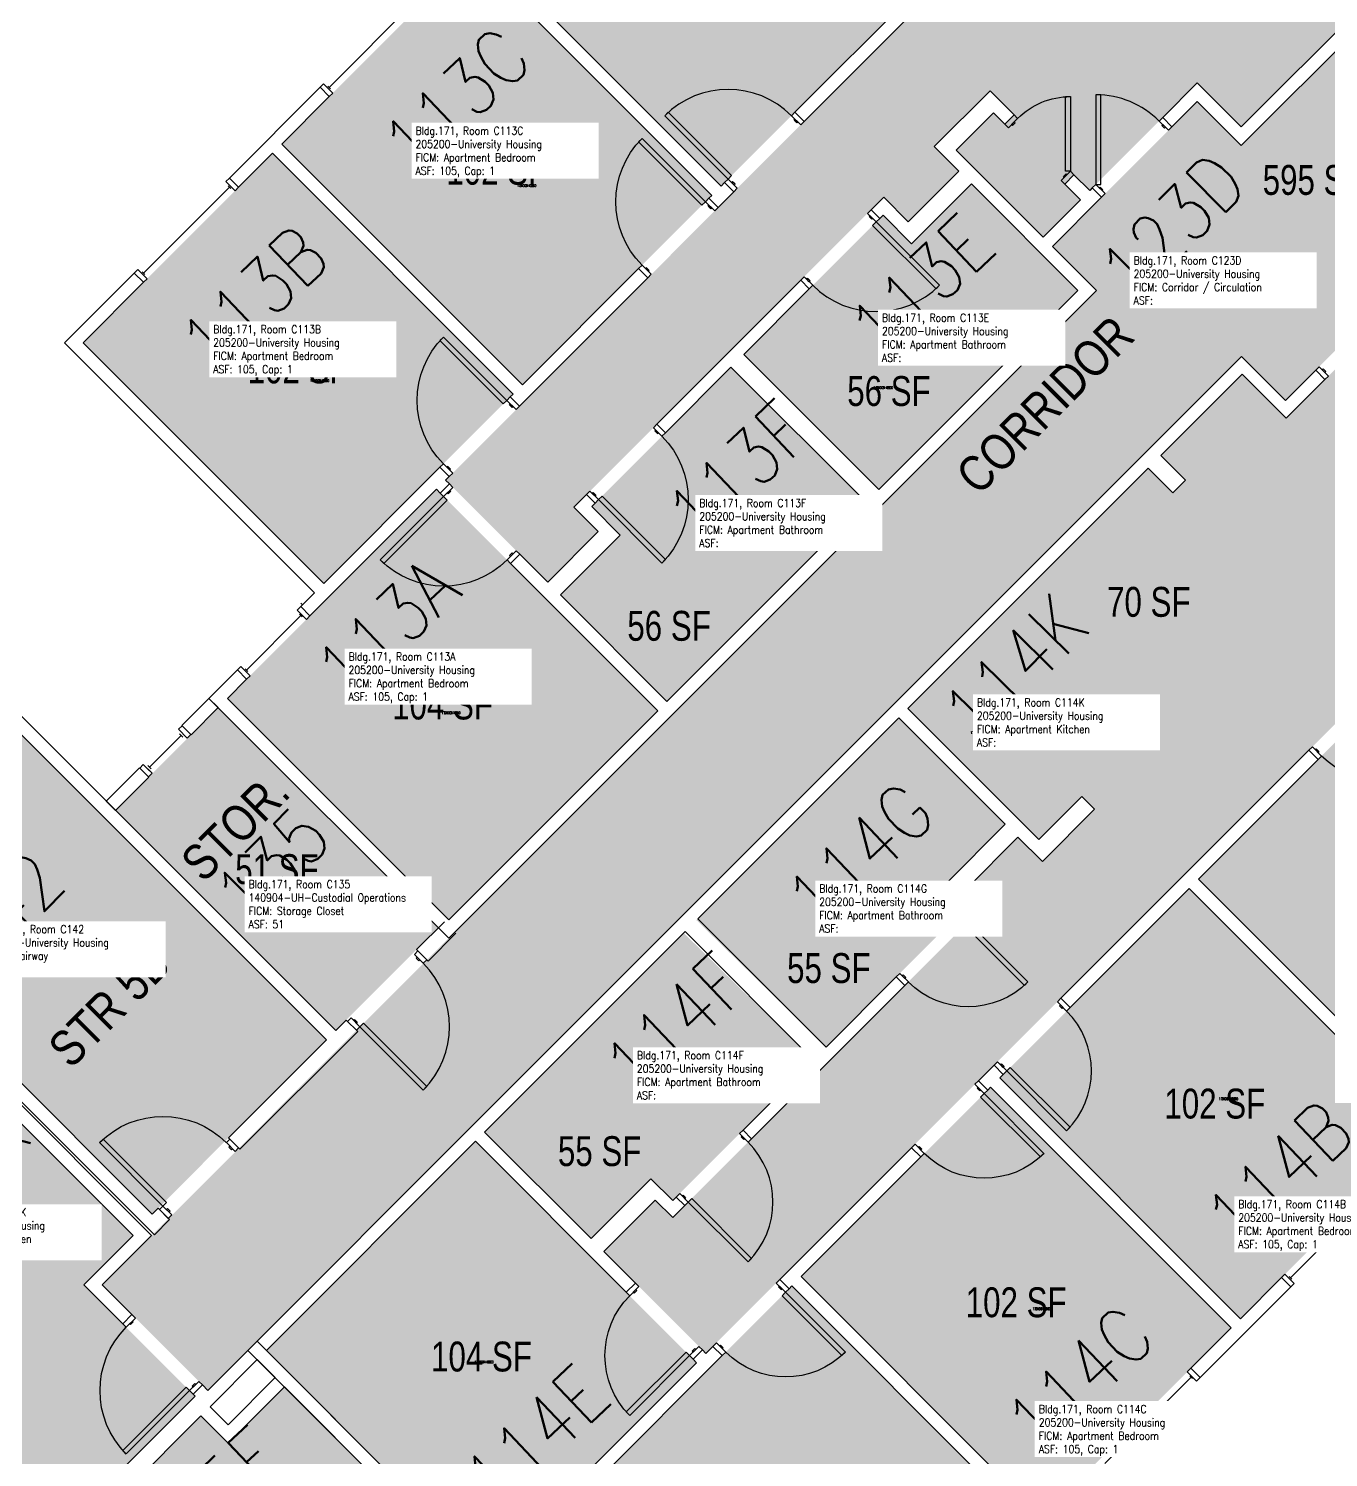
# Model space of a CAD drawing. Header units: inches. Extents: x 56 to 3925, y -1092 to 1472.
# Drawn here: x 1338 to 1860, y -790 to -216 of the extents above; entities that cross this region are included whole.
import ezdxf
from ezdxf.enums import TextEntityAlignment as Align

# ---------------------------------------------------------------- set-up
doc = ezdxf.new("R2010")
doc.units = ezdxf.units.IN
doc.header["$LTSCALE"] = 192
doc.header["$MEASUREMENT"] = 0
doc.layers.get('0').update_dxf_attribs({"plot": 0})
for name, color, linetype in [('A-AREA-IDEN', 1, 'Continuous'), ('A-DOOR', 2, 'Continuous'), ('A-GLAZ', 1, 'Continuous'), ('A-IDEN-RNUM', 7, 'Continuous'), ('A-IDEN-SNUM', 4, 'Continuous'), ('A-IDEN-VNUM', 4, 'Continuous'), ('A-WALL', 5, 'Continuous'), ('AREA-TEXT', 3, 'Continuous'), ('Rooms-Category-Color', 7, 'Continuous'), ('Rooms-College-Color', 7, 'Continuous'), ('Rooms-Department-Color', 7, 'Continuous'), ('Rooms-Division-Color', 7, 'Continuous'), ('Rooms-Information', 7, 'Continuous')]:
    doc.layers.add(name, color=color, linetype=linetype)
doc.styles.add('AREA', font='arial.ttf', dxfattribs={"width": 0.75, "height": 12})
doc.styles.add('ROOMSNUMBER', font='txt.shx', dxfattribs={"height": 0.03})
doc.styles.add('ROOMVNUMBER', font='simplex.shx', dxfattribs={"width": 0.85})
doc.styles.get("Standard").update_dxf_attribs({"font": 'ARIALN.TTF'})

msp = doc.modelspace()

# ---------------------------------------------------------------- hatches: boundary and pattern name
h = msp.add_hatch()
h.set_pattern_fill('ANSI31', color=256, angle=45, style=0)
h.set_pattern_definition([(90, (1004.20323, -162.51241), (-0.125, -3e-14), [])])
h.paths.add_polyline_path([(1651.5, -341.04), (1693.04, -299.51), (1699.55, -306.02), (1658.01, -347.55)], flags=9)
at = {"layer": 'Rooms-Category-Color', "true_color": 0xadadad}
for points in [[(1409.69, -762.66), (1367.27, -720.23), (1766.72, -320.78), (1749.04, -303.11), (1807.25, -244.89), (1824.93, -262.57), (1955.06, -132.44), (1937.39, -114.76), (1995.6, -56.55), (2013.27, -74.23), (2229.76, 142.26), (2233.73, 138.29), (2257.61, 162.16), (2253.63, 166.13), (2269.81, 182.31), (2271.13, 180.99), (2279.44, 189.3), (2331.77, 136.97), (2333.18, 135.56), (2324.87, 127.25), (2322.22, 129.9), (2282.61, 90.29), (2272.63, 100.28), (2012.39, -159.96), (2030.07, -177.64), (1971.86, -235.85), (1954.18, -218.17), (1866.86, -305.49), (1884.54, -323.17), (1842.73, -364.98), (1825.05, -347.3)], [(1387.33, -691.86), (1457.33, -621.86), (1238.84, -403.36), (1168.84, -473.36)]]:
    msp.add_hatch(color=253, dxfattribs=at).paths.add_polyline_path(points)
at = {"layer": 'Rooms-Category-Color', "true_color": 0x728ef3}
for points in [[(1792.42, -103.64), (1732.92, -163.13), (1807.25, -237.47), (1764.03, -280.69), (1757.7, -274.36), (1753.99, -278.07), (1760.32, -284.4), (1745.33, -299.39), (1710.41, -264.48), (1725.4, -249.49), (1729.95, -254.03), (1733.66, -250.32), (1723.99, -240.65), (1701.58, -263.07), (1711.39, -272.88), (1691.06, -293.21), (1681.25, -283.4), (1556.77, -407.87), (1566.58, -417.68), (1546.25, -438.01), (1505.24, -397), (1699.7, -202.54), (1614.14, -116.98), (1709.95, -21.17)], [(1519.21, -182.21), (1595.57, -105.85), (1692.27, -202.54), (1615.9, -278.91)], [(1824.93, -255.15), (1732.92, -163.13), (1782.52, -113.54), (1792.86, -123.88), (1802.76, -113.98), (1884.43, -195.65)], [(1439.39, -262.03), (1515.49, -185.93), (1612.19, -282.62), (1536.09, -358.73)], [(1435.68, -265.74), (1359.58, -341.84), (1456.27, -438.54), (1532.38, -362.44)], [(1679.29, -400.79), (1759.29, -320.78), (1716.51, -278), (1692.47, -302.05), (1680.98, -290.55), (1625.02, -346.52)], [(1609.8, -747.81), (1884.07, -473.54), (1969.63, -559.1), (2065.45, -463.29), (1948.69, -346.53), (1928.29, -366.92), (1916.53, -355.17), (1919.98, -351.72), (1928.29, -360.03), (1945.24, -343.08), (1890.97, -288.81), (1874.02, -305.76), (1893.11, -324.85), (1889.66, -328.3), (1888.25, -326.88), (1843, -372.14), (1825.32, -354.46), (1792.65, -387.13), (1802.55, -397.03), (1797.42, -402.15), (1840.11, -444.84), (1760.82, -524.12), (1765.95, -529.25), (1745, -550.2), (1735.2, -540.39), (1714.6, -560.99), (1721.67, -568.06), (1596.46, -693.27), (1589.39, -686.2), (1568.79, -706.8)], [(1563.93, -407.6), (1619.89, -351.64), (1674.16, -405.91), (1594.16, -485.92), (1551.38, -443.14), (1575.42, -419.09)], [(1787.52, -392.25), (1691, -488.77), (1743.59, -541.36), (1840.11, -444.84)], [(1506.48, -573.6), (1417.56, -484.68), (1501.53, -400.71), (1590.45, -489.63)], [(1904.4, -654.03), (1980.77, -577.66), (1884.07, -480.97), (1807.71, -557.33)], [(1461.05, -618.15), (1502.33, -576.87), (1413.85, -488.39), (1372.57, -529.67)], [(1606.02, -573.76), (1687.29, -492.49), (1730.07, -535.27), (1706.03, -559.31), (1714.78, -568.06), (1658.08, -624.76)], [(1824.59, -733.85), (1900.69, -657.74), (1803.99, -561.05), (1727.89, -637.15)], [(1596.46, -686.38), (1652.95, -629.89), (1600.89, -578.89), (1520.89, -658.89), (1563.67, -701.67), (1587.71, -677.63)], [(1820.88, -737.56), (1744.77, -813.66), (1648.08, -716.96), (1724.18, -640.86)], [(1379.64, -700.43), (1322.1, -642.89), (1240.7, -724.3), (1298.24, -781.84)], [(1433.2, -746.57), (1522.12, -835.49), (1606.09, -751.52), (1517.17, -662.6)], [(1096.53, -885.08), (1182.26, -970.8), (1298.84, -854.22), (1370.69, -923.99), (1400.41, -894.27), (1337.84, -831.7), (1404.57, -764.96), (1359.84, -720.23), (1298.24, -781.84), (1257.14, -740.74), (1252.01, -745.87), (1176.79, -670.65), (1146.03, -701.41), (1213.12, -768.49)], [(1741.06, -817.37), (1664.96, -893.47), (1568.26, -796.78), (1644.36, -720.68)], [(1440.43, -761.23), (1483.23, -804.03), (1400.41, -886.85), (1367.62, -854.05), (1369.04, -852.64), (1348.09, -831.7), (1406.87, -772.92), (1417.81, -783.85)]]:
    msp.add_hatch(color=171, dxfattribs=at).paths.add_polyline_path(points)
at = {"layer": 'Rooms-College-Color', "true_color": 0xadadad}
for points in [[(1409.69, -762.66), (1367.27, -720.23), (1766.72, -320.78), (1749.04, -303.11), (1807.25, -244.89), (1824.93, -262.57), (1955.06, -132.44), (1937.39, -114.76), (1995.6, -56.55), (2013.27, -74.23), (2229.76, 142.26), (2233.73, 138.29), (2257.61, 162.16), (2253.63, 166.13), (2269.81, 182.31), (2271.13, 180.99), (2279.44, 189.3), (2331.77, 136.97), (2333.18, 135.56), (2324.87, 127.25), (2322.22, 129.9), (2282.61, 90.29), (2272.63, 100.28), (2012.39, -159.96), (2030.07, -177.64), (1971.86, -235.85), (1954.18, -218.17), (1866.86, -305.49), (1884.54, -323.17), (1842.73, -364.98), (1825.05, -347.3)], [(1792.42, -103.64), (1732.92, -163.13), (1807.25, -237.47), (1764.03, -280.69), (1757.7, -274.36), (1753.99, -278.07), (1760.32, -284.4), (1745.33, -299.39), (1710.41, -264.48), (1725.4, -249.49), (1729.95, -254.03), (1733.66, -250.32), (1723.99, -240.65), (1701.58, -263.07), (1711.39, -272.88), (1691.06, -293.21), (1681.25, -283.4), (1556.77, -407.87), (1566.58, -417.68), (1546.25, -438.01), (1505.24, -397), (1699.7, -202.54), (1614.14, -116.98), (1709.95, -21.17)], [(1519.21, -182.21), (1595.57, -105.85), (1692.27, -202.54), (1615.9, -278.91)], [(1824.93, -255.15), (1732.92, -163.13), (1782.52, -113.54), (1792.86, -123.88), (1802.76, -113.98), (1884.43, -195.65)], [(1439.39, -262.03), (1515.49, -185.93), (1612.19, -282.62), (1536.09, -358.73)], [(1435.68, -265.74), (1359.58, -341.84), (1456.27, -438.54), (1532.38, -362.44)], [(1679.29, -400.79), (1759.29, -320.78), (1716.51, -278), (1692.47, -302.05), (1680.98, -290.55), (1625.02, -346.52)], [(1609.8, -747.81), (1884.07, -473.54), (1969.63, -559.1), (2065.45, -463.29), (1948.69, -346.53), (1928.29, -366.92), (1916.53, -355.17), (1919.98, -351.72), (1928.29, -360.03), (1945.24, -343.08), (1890.97, -288.81), (1874.02, -305.76), (1893.11, -324.85), (1889.66, -328.3), (1888.25, -326.88), (1843, -372.14), (1825.32, -354.46), (1792.65, -387.13), (1802.55, -397.03), (1797.42, -402.15), (1840.11, -444.84), (1760.82, -524.12), (1765.95, -529.25), (1745, -550.2), (1735.2, -540.39), (1714.6, -560.99), (1721.67, -568.06), (1596.46, -693.27), (1589.39, -686.2), (1568.79, -706.8)], [(1563.93, -407.6), (1619.89, -351.64), (1674.16, -405.91), (1594.16, -485.92), (1551.38, -443.14), (1575.42, -419.09)], [(1787.52, -392.25), (1691, -488.77), (1743.59, -541.36), (1840.11, -444.84)], [(1506.48, -573.6), (1417.56, -484.68), (1501.53, -400.71), (1590.45, -489.63)], [(1387.33, -691.86), (1457.33, -621.86), (1238.84, -403.36), (1168.84, -473.36)], [(1904.4, -654.03), (1980.77, -577.66), (1884.07, -480.97), (1807.71, -557.33)], [(1461.05, -618.15), (1502.33, -576.87), (1413.85, -488.39), (1372.57, -529.67)], [(1606.02, -573.76), (1687.29, -492.49), (1730.07, -535.27), (1706.03, -559.31), (1714.78, -568.06), (1658.08, -624.76)], [(1824.59, -733.85), (1900.69, -657.74), (1803.99, -561.05), (1727.89, -637.15)], [(1596.46, -686.38), (1652.95, -629.89), (1600.89, -578.89), (1520.89, -658.89), (1563.67, -701.67), (1587.71, -677.63)], [(1820.88, -737.56), (1744.77, -813.66), (1648.08, -716.96), (1724.18, -640.86)], [(1379.64, -700.43), (1322.1, -642.89), (1240.7, -724.3), (1298.24, -781.84)], [(1433.2, -746.57), (1522.12, -835.49), (1606.09, -751.52), (1517.17, -662.6)], [(1096.53, -885.08), (1182.26, -970.8), (1298.84, -854.22), (1370.69, -923.99), (1400.41, -894.27), (1337.84, -831.7), (1404.57, -764.96), (1359.84, -720.23), (1298.24, -781.84), (1257.14, -740.74), (1252.01, -745.87), (1176.79, -670.65), (1146.03, -701.41), (1213.12, -768.49)], [(1741.06, -817.37), (1664.96, -893.47), (1568.26, -796.78), (1644.36, -720.68)], [(1440.43, -761.23), (1483.23, -804.03), (1400.41, -886.85), (1367.62, -854.05), (1369.04, -852.64), (1348.09, -831.7), (1406.87, -772.92), (1417.81, -783.85)]]:
    msp.add_hatch(color=253, dxfattribs=at).paths.add_polyline_path(points)
at = {"layer": 'Rooms-Department-Color', "true_color": 0xacacac}
for points in [[(1409.69, -762.66), (1367.27, -720.23), (1766.72, -320.78), (1749.04, -303.11), (1807.25, -244.89), (1824.93, -262.57), (1955.06, -132.44), (1937.39, -114.76), (1995.6, -56.55), (2013.27, -74.23), (2229.76, 142.26), (2233.73, 138.29), (2257.61, 162.16), (2253.63, 166.13), (2269.81, 182.31), (2271.13, 180.99), (2279.44, 189.3), (2331.77, 136.97), (2333.18, 135.56), (2324.87, 127.25), (2322.22, 129.9), (2282.61, 90.29), (2272.63, 100.28), (2012.39, -159.96), (2030.07, -177.64), (1971.86, -235.85), (1954.18, -218.17), (1866.86, -305.49), (1884.54, -323.17), (1842.73, -364.98), (1825.05, -347.3)], [(1387.33, -691.86), (1457.33, -621.86), (1238.84, -403.36), (1168.84, -473.36)]]:
    msp.add_hatch(color=253, dxfattribs=at).paths.add_polyline_path(points)
at = {"layer": 'Rooms-Department-Color', "true_color": 0x604aed}
for points in [[(1792.42, -103.64), (1732.92, -163.13), (1807.25, -237.47), (1764.03, -280.69), (1757.7, -274.36), (1753.99, -278.07), (1760.32, -284.4), (1745.33, -299.39), (1710.41, -264.48), (1725.4, -249.49), (1729.95, -254.03), (1733.66, -250.32), (1723.99, -240.65), (1701.58, -263.07), (1711.39, -272.88), (1691.06, -293.21), (1681.25, -283.4), (1556.77, -407.87), (1566.58, -417.68), (1546.25, -438.01), (1505.24, -397), (1699.7, -202.54), (1614.14, -116.98), (1709.95, -21.17)], [(1519.21, -182.21), (1595.57, -105.85), (1692.27, -202.54), (1615.9, -278.91)], [(1824.93, -255.15), (1732.92, -163.13), (1782.52, -113.54), (1792.86, -123.88), (1802.76, -113.98), (1884.43, -195.65)], [(1439.39, -262.03), (1515.49, -185.93), (1612.19, -282.62), (1536.09, -358.73)], [(1435.68, -265.74), (1359.58, -341.84), (1456.27, -438.54), (1532.38, -362.44)], [(1679.29, -400.79), (1759.29, -320.78), (1716.51, -278), (1692.47, -302.05), (1680.98, -290.55), (1625.02, -346.52)], [(1609.8, -747.81), (1884.07, -473.54), (1969.63, -559.1), (2065.45, -463.29), (1948.69, -346.53), (1928.29, -366.92), (1916.53, -355.17), (1919.98, -351.72), (1928.29, -360.03), (1945.24, -343.08), (1890.97, -288.81), (1874.02, -305.76), (1893.11, -324.85), (1889.66, -328.3), (1888.25, -326.88), (1843, -372.14), (1825.32, -354.46), (1792.65, -387.13), (1802.55, -397.03), (1797.42, -402.15), (1840.11, -444.84), (1760.82, -524.12), (1765.95, -529.25), (1745, -550.2), (1735.2, -540.39), (1714.6, -560.99), (1721.67, -568.06), (1596.46, -693.27), (1589.39, -686.2), (1568.79, -706.8)], [(1563.93, -407.6), (1619.89, -351.64), (1674.16, -405.91), (1594.16, -485.92), (1551.38, -443.14), (1575.42, -419.09)], [(1787.52, -392.25), (1691, -488.77), (1743.59, -541.36), (1840.11, -444.84)], [(1506.48, -573.6), (1417.56, -484.68), (1501.53, -400.71), (1590.45, -489.63)], [(1904.4, -654.03), (1980.77, -577.66), (1884.07, -480.97), (1807.71, -557.33)], [(1461.05, -618.15), (1502.33, -576.87), (1413.85, -488.39), (1372.57, -529.67)], [(1606.02, -573.76), (1687.29, -492.49), (1730.07, -535.27), (1706.03, -559.31), (1714.78, -568.06), (1658.08, -624.76)], [(1824.59, -733.85), (1900.69, -657.74), (1803.99, -561.05), (1727.89, -637.15)], [(1596.46, -686.38), (1652.95, -629.89), (1600.89, -578.89), (1520.89, -658.89), (1563.67, -701.67), (1587.71, -677.63)], [(1820.88, -737.56), (1744.77, -813.66), (1648.08, -716.96), (1724.18, -640.86)], [(1379.64, -700.43), (1322.1, -642.89), (1240.7, -724.3), (1298.24, -781.84)], [(1433.2, -746.57), (1522.12, -835.49), (1606.09, -751.52), (1517.17, -662.6)], [(1096.53, -885.08), (1182.26, -970.8), (1298.84, -854.22), (1370.69, -923.99), (1400.41, -894.27), (1337.84, -831.7), (1404.57, -764.96), (1359.84, -720.23), (1298.24, -781.84), (1257.14, -740.74), (1252.01, -745.87), (1176.79, -670.65), (1146.03, -701.41), (1213.12, -768.49)], [(1741.06, -817.37), (1664.96, -893.47), (1568.26, -796.78), (1644.36, -720.68)], [(1440.43, -761.23), (1483.23, -804.03), (1400.41, -886.85), (1367.62, -854.05), (1369.04, -852.64), (1348.09, -831.7), (1406.87, -772.92), (1417.81, -783.85)]]:
    msp.add_hatch(color=173, dxfattribs=at).paths.add_polyline_path(points)
at = {"layer": 'Rooms-Division-Color', "true_color": 0xadadad}
for points in [[(1409.69, -762.66), (1367.27, -720.23), (1766.72, -320.78), (1749.04, -303.11), (1807.25, -244.89), (1824.93, -262.57), (1955.06, -132.44), (1937.39, -114.76), (1995.6, -56.55), (2013.27, -74.23), (2229.76, 142.26), (2233.73, 138.29), (2257.61, 162.16), (2253.63, 166.13), (2269.81, 182.31), (2271.13, 180.99), (2279.44, 189.3), (2331.77, 136.97), (2333.18, 135.56), (2324.87, 127.25), (2322.22, 129.9), (2282.61, 90.29), (2272.63, 100.28), (2012.39, -159.96), (2030.07, -177.64), (1971.86, -235.85), (1954.18, -218.17), (1866.86, -305.49), (1884.54, -323.17), (1842.73, -364.98), (1825.05, -347.3)], [(1387.33, -691.86), (1457.33, -621.86), (1238.84, -403.36), (1168.84, -473.36)]]:
    msp.add_hatch(color=253, dxfattribs=at).paths.add_polyline_path(points)
at = {"layer": 'Rooms-Division-Color', "true_color": 0x604aed}
for points in [[(1792.42, -103.64), (1732.92, -163.13), (1807.25, -237.47), (1764.03, -280.69), (1757.7, -274.36), (1753.99, -278.07), (1760.32, -284.4), (1745.33, -299.39), (1710.41, -264.48), (1725.4, -249.49), (1729.95, -254.03), (1733.66, -250.32), (1723.99, -240.65), (1701.58, -263.07), (1711.39, -272.88), (1691.06, -293.21), (1681.25, -283.4), (1556.77, -407.87), (1566.58, -417.68), (1546.25, -438.01), (1505.24, -397), (1699.7, -202.54), (1614.14, -116.98), (1709.95, -21.17)], [(1519.21, -182.21), (1595.57, -105.85), (1692.27, -202.54), (1615.9, -278.91)], [(1824.93, -255.15), (1732.92, -163.13), (1782.52, -113.54), (1792.86, -123.88), (1802.76, -113.98), (1884.43, -195.65)], [(1439.39, -262.03), (1515.49, -185.93), (1612.19, -282.62), (1536.09, -358.73)], [(1435.68, -265.74), (1359.58, -341.84), (1456.27, -438.54), (1532.38, -362.44)], [(1679.29, -400.79), (1759.29, -320.78), (1716.51, -278), (1692.47, -302.05), (1680.98, -290.55), (1625.02, -346.52)], [(1609.8, -747.81), (1884.07, -473.54), (1969.63, -559.1), (2065.45, -463.29), (1948.69, -346.53), (1928.29, -366.92), (1916.53, -355.17), (1919.98, -351.72), (1928.29, -360.03), (1945.24, -343.08), (1890.97, -288.81), (1874.02, -305.76), (1893.11, -324.85), (1889.66, -328.3), (1888.25, -326.88), (1843, -372.14), (1825.32, -354.46), (1792.65, -387.13), (1802.55, -397.03), (1797.42, -402.15), (1840.11, -444.84), (1760.82, -524.12), (1765.95, -529.25), (1745, -550.2), (1735.2, -540.39), (1714.6, -560.99), (1721.67, -568.06), (1596.46, -693.27), (1589.39, -686.2), (1568.79, -706.8)], [(1563.93, -407.6), (1619.89, -351.64), (1674.16, -405.91), (1594.16, -485.92), (1551.38, -443.14), (1575.42, -419.09)], [(1787.52, -392.25), (1691, -488.77), (1743.59, -541.36), (1840.11, -444.84)], [(1506.48, -573.6), (1417.56, -484.68), (1501.53, -400.71), (1590.45, -489.63)], [(1904.4, -654.03), (1980.77, -577.66), (1884.07, -480.97), (1807.71, -557.33)], [(1461.05, -618.15), (1502.33, -576.87), (1413.85, -488.39), (1372.57, -529.67)], [(1606.02, -573.76), (1687.29, -492.49), (1730.07, -535.27), (1706.03, -559.31), (1714.78, -568.06), (1658.08, -624.76)], [(1824.59, -733.85), (1900.69, -657.74), (1803.99, -561.05), (1727.89, -637.15)], [(1596.46, -686.38), (1652.95, -629.89), (1600.89, -578.89), (1520.89, -658.89), (1563.67, -701.67), (1587.71, -677.63)], [(1820.88, -737.56), (1744.77, -813.66), (1648.08, -716.96), (1724.18, -640.86)], [(1379.64, -700.43), (1322.1, -642.89), (1240.7, -724.3), (1298.24, -781.84)], [(1433.2, -746.57), (1522.12, -835.49), (1606.09, -751.52), (1517.17, -662.6)], [(1096.53, -885.08), (1182.26, -970.8), (1298.84, -854.22), (1370.69, -923.99), (1400.41, -894.27), (1337.84, -831.7), (1404.57, -764.96), (1359.84, -720.23), (1298.24, -781.84), (1257.14, -740.74), (1252.01, -745.87), (1176.79, -670.65), (1146.03, -701.41), (1213.12, -768.49)], [(1741.06, -817.37), (1664.96, -893.47), (1568.26, -796.78), (1644.36, -720.68)], [(1440.43, -761.23), (1483.23, -804.03), (1400.41, -886.85), (1367.62, -854.05), (1369.04, -852.64), (1348.09, -831.7), (1406.87, -772.92), (1417.81, -783.85)]]:
    msp.add_hatch(color=173, dxfattribs=at).paths.add_polyline_path(points)

# ---------------------------------------------------------------- linework, layer by layer
at = {"layer": 'A-DOOR'}
for points in [[(1756.29, -272.95), (1754.29, -272.95), (1754.29, -242.95), (1756.29, -242.95)], [(1766.5, -278.23), (1768.5, -278.23), (1768.5, -242.23), (1766.5, -242.23)], [(1618.73, -276.08), (1620.15, -274.67), (1594.69, -249.21), (1593.28, -250.63)], [(1647.9, -254.34), (1649.31, -252.92), (1645.6, -249.21), (1644.19, -250.63)], [(1646.66, -253.1), (1646.31, -253.45), (1645.25, -252.39), (1645.6, -252.04)], [(1731.36, -255.45), (1729.95, -254.03), (1733.66, -250.32), (1735.07, -251.73)], [(1795.66, -256.48), (1797.08, -255.07), (1793.37, -251.36), (1791.95, -252.77)], [(1732.6, -254.21), (1732.95, -254.56), (1734.01, -253.5), (1733.66, -253.15)], [(1794.43, -255.24), (1794.07, -255.6), (1793.01, -254.54), (1793.37, -254.18)], [(1609.63, -285.19), (1608.21, -286.6), (1582.76, -261.14), (1584.17, -259.73)], [(1752.57, -276.66), (1753.99, -278.07), (1757.7, -274.36), (1756.29, -272.95)], [(1753.81, -275.42), (1753.46, -275.07), (1754.52, -274.01), (1754.87, -274.36)], [(1622.44, -279.79), (1621.03, -281.21), (1617.32, -277.5), (1618.73, -276.08)], [(1621.21, -278.56), (1621.56, -278.2), (1620.5, -277.14), (1620.15, -277.5)], [(1770.21, -281.94), (1768.79, -283.35), (1765.08, -279.64), (1766.5, -278.23)], [(1768.97, -280.7), (1769.32, -280.35), (1768.26, -279.29), (1767.91, -279.64)], [(1613.34, -288.9), (1614.75, -287.48), (1611.04, -283.77), (1609.63, -285.19)], [(1612.1, -287.66), (1611.75, -288.01), (1610.69, -286.95), (1611.04, -286.6)], [(1674.78, -289.86), (1676.2, -288.44), (1679.64, -291.89), (1678.23, -293.31)], [(1675.75, -290.83), (1675.4, -291.18), (1676.46, -292.25), (1676.81, -291.89)], [(1678.23, -293.31), (1676.81, -294.72), (1702.27, -320.18), (1703.68, -318.76)], [(1587.88, -314.35), (1586.47, -315.77), (1582.76, -312.06), (1584.17, -310.64)], [(1586.65, -313.12), (1587, -312.76), (1585.94, -311.7), (1585.59, -312.06)], [(1649.33, -315.31), (1647.91, -316.73), (1651.36, -320.18), (1652.77, -318.76)], [(1650.3, -316.29), (1650.65, -315.93), (1651.71, -316.99), (1651.36, -317.35)], [(1529.81, -365), (1528.4, -366.41), (1502.94, -340.96), (1504.36, -339.54)], [(1856.23, -351.47), (1854.82, -352.89), (1858.53, -356.6), (1859.95, -355.19)], [(1857.47, -352.71), (1857.83, -352.36), (1858.89, -353.42), (1858.53, -353.77)], [(1533.53, -368.71), (1534.94, -367.3), (1531.23, -363.59), (1529.81, -365)], [(1532.29, -367.48), (1531.93, -367.83), (1530.87, -366.77), (1531.23, -366.41)], [(1588.69, -375.95), (1590.11, -374.54), (1593.55, -377.98), (1592.14, -379.4)], [(1589.66, -376.92), (1589.31, -377.28), (1590.37, -378.34), (1590.72, -377.98)], [(1508.07, -394.17), (1506.66, -395.58), (1502.94, -391.87), (1504.36, -390.46)], [(1506.83, -392.93), (1507.19, -392.58), (1506.13, -391.52), (1505.77, -391.87)], [(1508.16, -399.91), (1506.74, -398.5), (1503.03, -402.21), (1504.44, -403.63)], [(1506.92, -401.15), (1507.27, -401.5), (1506.21, -402.56), (1505.86, -402.21)], [(1563.24, -401.41), (1561.82, -402.82), (1565.27, -406.27), (1566.68, -404.85)], [(1504.44, -403.63), (1505.86, -405.04), (1480.4, -430.5), (1478.99, -429.08)], [(1564.21, -402.38), (1564.56, -402.02), (1565.62, -403.08), (1565.27, -403.44)], [(1566.68, -404.85), (1568.1, -403.44), (1593.55, -428.89), (1592.14, -430.31)], [(1533.61, -425.37), (1535.03, -426.78), (1531.31, -430.5), (1529.9, -429.08)], [(1532.38, -426.61), (1532.02, -426.25), (1530.96, -427.31), (1531.31, -427.67)], [(1853.49, -504.12), (1852.08, -505.54), (1855.79, -509.25), (1857.2, -507.84)], [(1854.73, -505.36), (1855.08, -505.01), (1856.14, -506.07), (1855.79, -506.42)], [(1711.74, -571.1), (1713.15, -569.69), (1716.6, -573.13), (1715.19, -574.55)], [(1712.71, -572.07), (1712.36, -572.43), (1713.42, -573.49), (1713.77, -573.13)], [(1715.19, -574.55), (1713.77, -575.96), (1737.81, -600), (1739.23, -598.59)], [(1492.69, -587.56), (1494.1, -586.15), (1497.64, -589.68), (1496.23, -591.1)], [(1493.75, -588.62), (1493.4, -588.98), (1494.46, -590.04), (1494.81, -589.68)], [(1687.7, -595.14), (1686.28, -596.56), (1689.73, -600), (1691.15, -598.59)], [(1688.67, -596.11), (1689.02, -595.76), (1690.08, -596.82), (1689.73, -597.17)], [(1751.05, -606.57), (1752.46, -605.15), (1756.18, -608.86), (1754.76, -610.28)], [(1752.29, -607.8), (1751.93, -608.16), (1752.99, -609.22), (1753.35, -608.86)], [(1467.23, -613.02), (1465.82, -614.43), (1469.36, -617.97), (1470.77, -616.55)], [(1468.3, -614.08), (1468.65, -613.73), (1469.71, -614.79), (1469.36, -615.14)], [(1470.77, -616.55), (1472.18, -615.14), (1497.64, -640.6), (1496.23, -642.01)], [(1727.01, -630.61), (1725.59, -632.02), (1729.31, -635.73), (1730.72, -634.32)], [(1728.25, -631.85), (1728.6, -631.49), (1729.66, -632.55), (1729.31, -632.91)], [(1730.72, -634.32), (1732.13, -632.91), (1756.18, -656.95), (1754.76, -658.36)], [(1717.9, -639.71), (1719.32, -638.3), (1723.03, -642.01), (1721.62, -643.42)], [(1719.14, -640.95), (1718.79, -641.3), (1719.85, -642.36), (1720.2, -642.01)], [(1721.62, -643.42), (1720.2, -644.84), (1744.24, -668.88), (1745.66, -667.47)], [(1623.33, -659.51), (1624.74, -658.1), (1628.19, -661.54), (1626.78, -662.96)], [(1391.66, -688.59), (1393.08, -687.18), (1367.62, -661.72), (1366.21, -663.13)], [(1420.65, -666.67), (1422.07, -665.26), (1418.53, -661.72), (1417.12, -663.13)], [(1419.59, -665.61), (1419.24, -665.96), (1418.18, -664.9), (1418.53, -664.55)], [(1624.3, -660.48), (1623.95, -660.84), (1625.01, -661.9), (1625.36, -661.54)], [(1693.86, -663.75), (1692.45, -665.17), (1696.16, -668.88), (1697.57, -667.47)], [(1695.1, -664.99), (1695.45, -664.64), (1696.51, -665.7), (1696.16, -666.05)], [(1395.2, -692.13), (1393.78, -693.54), (1390.25, -690), (1391.66, -688.59)], [(1599.29, -683.55), (1597.87, -684.97), (1601.32, -688.41), (1602.73, -687)], [(1600.26, -684.52), (1600.61, -684.17), (1601.67, -685.23), (1601.32, -685.59)], [(1602.73, -687), (1604.15, -685.59), (1628.19, -709.63), (1626.78, -711.04)], [(1394.14, -691.07), (1394.49, -690.71), (1393.43, -689.65), (1393.08, -690)], [(1582.93, -720.94), (1581.52, -719.53), (1577.81, -723.24), (1579.22, -724.65)], [(1581.7, -722.18), (1582.05, -722.53), (1580.99, -723.59), (1580.64, -723.24)], [(1638.09, -719.53), (1639.5, -718.11), (1643.22, -721.82), (1641.8, -723.24)], [(1639.33, -720.76), (1638.97, -721.12), (1640.03, -722.18), (1640.39, -721.82)], [(1641.8, -723.24), (1640.39, -724.65), (1664.43, -748.69), (1665.84, -747.28)], [(1380.61, -733.58), (1379.2, -732.17), (1375.49, -735.88), (1376.9, -737.29)], [(1379.38, -734.82), (1379.73, -735.17), (1378.67, -736.23), (1378.32, -735.88)], [(1606.98, -744.98), (1608.39, -746.4), (1604.68, -750.11), (1603.26, -748.69)], [(1605.74, -746.22), (1605.39, -745.87), (1604.32, -746.93), (1604.68, -747.28)], [(1614.05, -743.57), (1612.63, -744.98), (1616.35, -748.69), (1617.76, -747.28)], [(1615.28, -744.81), (1615.64, -744.45), (1616.7, -745.51), (1616.35, -745.87)], [(1603.26, -748.69), (1601.85, -747.28), (1577.81, -771.32), (1579.22, -772.74)], [(1402.36, -762.75), (1400.94, -761.33), (1375.49, -786.79), (1376.9, -788.2)], [(1406.07, -759.04), (1407.48, -760.45), (1403.77, -764.16), (1402.36, -762.75)], [(1404.83, -760.27), (1404.48, -759.92), (1403.42, -760.98), (1403.77, -761.33)]]:
    msp.add_lwpolyline(points, close=True, dxfattribs=at)
for centre, radius, start, end in [((1618.73, -276.08), 36, 45, 135), ((1766.5, -278.23), 36, 45, 90), ((1678.23, -293.31), 36, 225, 315), ((1470.77, -616.55), 36, 315, 45), ((1730.72, -634.32), 34, 315, 45), ((1602.73, -687), 34, 315, 45)]:
    msp.add_arc(centre, radius, start, end, dxfattribs=at)
at = {"layer": 'A-DOOR', "extrusion": (0, 0, -1)}
for centre, radius, start, end in [((-1756.29, -272.95), 30, 45, 90), ((-1609.63, -285.19), 36, 315, 45), ((-1529.81, -365), 36, 315, 45), ((-1566.68, -404.85), 36, 135, 225), ((-1504.44, -403.63), 36, 225, 315), ((-1881.25, -483.79), 34, 225, 315), ((-1715.19, -574.55), 34, 225, 315), ((-1391.66, -688.59), 36, 45, 135), ((-1721.62, -643.42), 34, 225, 315), ((-1603.26, -748.69), 34, 315, 45), ((-1402.36, -762.75), 36, 315, 45), ((-1641.8, -723.24), 34, 225, 315)]:
    msp.add_arc(centre, radius, start, end, dxfattribs=at)
at = {"layer": 'A-GLAZ'}
for p, q in [((1493.04, -204.66), (1458.4, -239.31)), ((1458.93, -239.84), (1457.87, -238.78)), ((1418.43, -279.28), (1383.78, -313.93)), ((1418.96, -279.81), (1417.9, -278.75)), ((1384.31, -314.46), (1383.25, -313.4)), ((1447.71, -447.11), (1447, -446.4)), ((1447.09, -451.44), (1425.17, -473.36)), ((1447.62, -451.97), (1446.56, -450.91)), ((1425.7, -473.89), (1424.64, -472.83)), ((1399.31, -495.69), (1397.89, -497.1)), ((1397.89, -497.1), (1401.43, -500.63)), ((1398.25, -498.87), (1399.66, -500.28)), ((1400.37, -499.57), (1398.95, -498.16)), ((1402.84, -499.22), (1399.31, -495.69)), ((1401.43, -500.63), (1402.84, -499.22)), ((1386.22, -512.3), (1398.95, -499.57)), ((1382.34, -512.66), (1383.75, -511.24)), ((1385.87, -516.19), (1382.34, -512.66)), ((1383.75, -511.24), (1387.29, -514.78)), ((1384.81, -512.3), (1386.22, -513.72)), ((1385.52, -511.6), (1386.93, -513.01)), ((1387.29, -514.78), (1385.87, -516.19)), ((1879.34, -682.8), (1844.7, -717.45)), ((1844.17, -716.92), (1845.23, -717.98)), ((1804.74, -757.4), (1770.1, -792.05)), ((1804.21, -756.87), (1805.27, -757.93))]:
    msp.add_line(p, q, dxfattribs=at)
for points in [[(1456.19, -237.81), (1454.77, -239.22), (1458.48, -242.94), (1459.9, -241.52)], [(1416.92, -277.07), (1418.34, -275.66), (1422.05, -279.37), (1420.64, -280.78)], [(1381.57, -312.43), (1380.15, -313.84), (1383.87, -317.55), (1385.28, -316.14)], [(1445.58, -449.23), (1447, -447.82), (1450.71, -451.53), (1449.3, -452.94)], [(1422.96, -471.86), (1421.54, -473.27), (1425.25, -476.98), (1426.67, -475.57)], [(1846.2, -719.66), (1844.78, -721.07), (1841.07, -717.36), (1842.49, -715.95)], [(1806.95, -758.9), (1808.37, -757.49), (1804.66, -753.78), (1803.24, -755.19)]]:
    msp.add_lwpolyline(points, close=True, dxfattribs=at)
at = {"layer": 'A-WALL'}
for p, q in [((1615.9, -278.91), (1519.21, -182.21)), ((1515.49, -185.93), (1612.19, -282.62)), ((1824.93, -262.57), (1891.85, -195.65)), ((1884.43, -195.65), (1824.93, -255.15)), ((1692.27, -202.54), (1645.6, -249.21)), ((1649.31, -252.92), (1699.7, -202.54)), ((1454.77, -239.22), (1418.34, -275.66)), ((1458.48, -242.94), (1454.77, -239.22)), ((1723.99, -240.65), (1701.58, -263.07)), ((1733.66, -250.32), (1723.99, -240.65)), ((1807.25, -237.47), (1793.37, -251.36)), ((1824.93, -255.15), (1807.25, -237.47)), ((1439.39, -262.03), (1458.48, -242.94)), ((1797.08, -255.07), (1807.25, -244.89)), ((1807.25, -244.89), (1824.93, -262.57)), ((1645.6, -249.21), (1649.31, -252.92)), ((1710.41, -264.48), (1725.4, -249.49)), ((1725.4, -249.49), (1729.95, -254.03)), ((1729.95, -254.03), (1733.66, -250.32)), ((1793.37, -251.36), (1797.08, -255.07)), ((1536.09, -358.73), (1439.39, -262.03)), ((1701.58, -263.07), (1711.39, -272.88)), ((1422.05, -279.37), (1435.68, -265.74)), ((1435.68, -265.74), (1532.38, -362.44)), ((1745.33, -299.39), (1710.41, -264.48)), ((1711.39, -272.88), (1691.06, -293.21)), ((1757.7, -274.36), (1753.99, -278.07)), ((1764.03, -280.69), (1757.7, -274.36)), ((1418.34, -275.66), (1422.05, -279.37)), ((1614.75, -287.48), (1621.03, -281.21)), ((1617.32, -277.5), (1615.9, -278.91)), ((1621.03, -281.21), (1617.32, -277.5)), ((1692.47, -302.05), (1716.51, -278)), ((1716.51, -278), (1759.29, -320.78)), ((1753.99, -278.07), (1760.32, -284.4)), ((1765.08, -279.64), (1764.03, -280.69)), ((1768.79, -283.35), (1765.08, -279.64)), ((1612.19, -282.62), (1611.04, -283.77)), ((1611.04, -283.77), (1614.75, -287.48)), ((1681.25, -283.4), (1676.2, -288.44)), ((1691.06, -293.21), (1681.25, -283.4)), ((1760.32, -284.4), (1745.33, -299.39)), ((1749.04, -303.11), (1768.79, -283.35)), ((1676.2, -288.44), (1679.64, -291.89)), ((1679.64, -291.89), (1680.98, -290.55)), ((1680.98, -290.55), (1692.47, -302.05)), ((1766.72, -320.78), (1749.04, -303.11)), ((1380.15, -313.84), (1352.15, -341.84)), ((1383.87, -317.55), (1380.15, -313.84)), ((1582.76, -312.06), (1536.09, -358.73)), ((1586.47, -315.77), (1582.76, -312.06)), ((1359.58, -341.84), (1383.87, -317.55)), ((1534.94, -367.3), (1586.47, -315.77)), ((1647.91, -316.73), (1590.11, -374.54)), ((1597.43, -490.07), (1766.72, -320.78)), ((1625.02, -346.52), (1651.36, -320.18)), ((1651.36, -320.18), (1647.91, -316.73)), ((1759.29, -320.78), (1679.29, -400.79)), ((1352.15, -341.84), (1452.56, -442.25)), ((1456.27, -438.54), (1359.58, -341.84)), ((1516.73, -655.62), (1825.05, -347.3)), ((1679.29, -400.79), (1625.02, -346.52)), ((1825.05, -347.3), (1842.73, -364.98)), ((1593.55, -377.98), (1619.89, -351.64)), ((1619.89, -351.64), (1674.16, -405.91)), ((1825.32, -354.46), (1792.65, -387.13)), ((1843, -372.14), (1825.32, -354.46)), ((1842.73, -364.98), (1854.82, -352.89)), ((1854.82, -352.89), (1858.53, -356.6)), ((1858.53, -356.6), (1843, -372.14)), ((1532.38, -362.44), (1531.23, -363.59)), ((1531.23, -363.59), (1534.94, -367.3)), ((1590.11, -374.54), (1593.55, -377.98)), ((1792.65, -387.13), (1802.55, -397.03)), ((1238.84, -395.94), (1461.05, -618.14)), ((1502.94, -391.87), (1456.27, -438.54)), ((1506.66, -395.58), (1502.94, -391.87)), ((1505.24, -397), (1506.66, -395.58)), ((1787.52, -392.25), (1691, -488.77)), ((1797.42, -402.15), (1787.52, -392.25)), ((1456.72, -445.52), (1501.53, -400.71)), ((1501.53, -400.71), (1503.03, -402.21)), ((1503.03, -402.21), (1506.74, -398.5)), ((1506.74, -398.5), (1505.24, -397)), ((1802.55, -397.03), (1797.42, -402.15)), ((1457.33, -621.86), (1238.84, -403.36)), ((1561.82, -402.82), (1556.77, -407.87)), ((1565.27, -406.27), (1561.82, -402.82)), ((1563.93, -407.6), (1565.27, -406.27)), ((1674.16, -405.91), (1594.16, -485.92)), ((1556.77, -407.87), (1566.58, -417.68)), ((1575.42, -419.09), (1563.93, -407.6)), ((1566.58, -417.68), (1546.25, -438.01)), ((1551.38, -443.14), (1575.42, -419.09)), ((1535.03, -426.78), (1531.31, -430.5)), ((1536.88, -428.64), (1535.03, -426.78)), ((1546.25, -438.01), (1536.88, -428.64)), ((1531.31, -430.5), (1533.17, -432.35)), ((1533.17, -432.35), (1590.45, -489.63)), ((1452.56, -442.25), (1447, -447.82)), ((1450.71, -451.53), (1456.72, -445.52)), ((1594.16, -485.92), (1551.38, -443.14)), ((1447, -447.82), (1450.71, -451.53)), ((1388.22, -700.17), (1161.41, -473.36)), ((1168.84, -473.36), (1387.33, -691.86)), ((1421.54, -473.27), (1410.14, -484.68)), ((1425.25, -476.98), (1421.54, -473.27)), ((1417.56, -484.68), (1425.25, -476.98)), ((1410.14, -484.68), (1399.22, -495.6)), ((1413.85, -488.39), (1410.14, -484.68)), ((1410.14, -484.68), (1506.48, -581.02)), ((1506.48, -573.6), (1417.56, -484.68)), ((1402.93, -499.31), (1413.85, -488.39)), ((1590.45, -489.63), (1506.48, -573.6)), ((1506.48, -581.02), (1597.43, -490.07)), ((1687.29, -492.49), (1606.55, -573.23)), ((1730.07, -535.27), (1687.29, -492.49)), ((1691, -488.77), (1743.59, -541.36)), ((1399.22, -495.6), (1402.93, -499.31)), ((1191.99, -505.36), (1387.07, -700.43)), ((1752.46, -605.15), (1852.08, -505.54)), ((1855.79, -509.25), (1807.71, -557.33)), ((1852.08, -505.54), (1855.79, -509.25)), ((1382.25, -512.57), (1368.86, -525.96)), ((1372.57, -529.67), (1385.96, -516.28)), ((1385.96, -516.28), (1382.25, -512.57)), ((1368.86, -525.96), (1372.57, -529.67)), ((1743.59, -541.36), (1760.82, -524.12)), ((1760.82, -524.12), (1765.95, -529.25)), ((1765.95, -529.25), (1745, -550.2)), ((1706.03, -559.31), (1730.07, -535.27)), ((1735.2, -540.39), (1714.6, -560.99)), ((1745, -550.2), (1735.2, -540.39)), ((1714.78, -568.06), (1706.03, -559.31)), ((1714.6, -560.99), (1721.67, -568.06)), ((1803.99, -561.05), (1756.18, -608.86)), ((1900.69, -657.74), (1803.99, -561.05)), ((1807.71, -557.33), (1904.4, -654.03)), ((1713.15, -569.69), (1714.78, -568.06)), ((1721.67, -568.06), (1716.6, -573.13)), ((1606.55, -573.23), (1658.08, -624.76)), ((1716.6, -573.13), (1713.15, -569.69)), ((1493.57, -585.62), (1504.8, -574.39)), ((1509.4, -578.99), (1498.17, -590.21)), ((1601.42, -578.36), (1520.89, -658.89)), ((1652.95, -629.89), (1601.42, -578.36)), ((1498.17, -590.21), (1493.57, -585.62)), ((1658.08, -624.76), (1686.28, -596.56)), ((1686.28, -596.56), (1689.73, -600)), ((1689.73, -600), (1628.19, -661.54)), ((1756.18, -608.86), (1752.46, -605.15)), ((1461.05, -618.14), (1465.29, -613.9)), ((1465.29, -613.9), (1469.89, -618.5)), ((1422.6, -665.79), (1469.89, -618.5)), ((1418, -661.19), (1457.33, -621.86)), ((1624.74, -658.1), (1652.95, -629.89)), ((1719.32, -638.3), (1725.59, -632.02)), ((1725.59, -632.02), (1729.31, -635.73)), ((1729.31, -635.73), (1727.89, -637.15)), ((1723.03, -642.01), (1719.32, -638.3)), ((1724.18, -640.86), (1723.03, -642.01)), ((1820.88, -737.56), (1724.18, -640.86)), ((1727.89, -637.15), (1824.59, -733.85)), ((1379.64, -700.43), (1322.1, -642.89)), ((1425.78, -746.57), (1516.73, -655.62)), ((1520.89, -658.89), (1563.67, -701.67)), ((1628.19, -661.54), (1624.74, -658.1)), ((1422.6, -665.79), (1418, -661.19)), ((1517.17, -662.6), (1433.2, -746.57)), ((1577.81, -723.24), (1517.17, -662.6)), ((1639.5, -718.11), (1692.45, -665.17)), ((1692.45, -665.17), (1696.16, -668.88)), ((1696.16, -668.88), (1648.08, -716.96)), ((1563.67, -701.67), (1587.71, -677.63)), ((1587.71, -677.63), (1596.46, -686.38)), ((1589.39, -686.2), (1568.79, -706.8)), ((1596.46, -693.27), (1589.39, -686.2)), ((1596.46, -686.38), (1597.87, -684.97)), ((1601.32, -688.41), (1596.46, -693.27)), ((1597.87, -684.97), (1601.32, -688.41)), ((1387.33, -691.86), (1389.72, -689.47)), ((1394.31, -694.07), (1388.22, -700.17)), ((1389.72, -689.47), (1394.31, -694.07)), ((1359.84, -720.23), (1379.64, -700.43)), ((1387.07, -700.43), (1367.27, -720.23)), ((1568.79, -706.8), (1581.52, -719.53)), ((1648.08, -716.96), (1744.77, -813.66)), ((1824.59, -733.85), (1841.07, -717.36)), ((1841.07, -717.36), (1844.78, -721.07)), ((1375.49, -735.88), (1359.84, -720.23)), ((1367.27, -720.23), (1379.2, -732.17)), ((1581.52, -719.53), (1577.81, -723.24)), ((1643.22, -721.82), (1639.5, -718.11)), ((1644.36, -720.68), (1643.22, -721.82)), ((1741.06, -817.37), (1644.36, -720.68)), ((1844.78, -721.07), (1808.37, -757.49)), ((1379.2, -732.17), (1375.49, -735.88)), ((1804.66, -753.78), (1820.88, -737.56)), ((1409.69, -762.66), (1429.49, -742.86)), ((1429.49, -742.86), (1561.99, -875.35)), ((1609.8, -747.81), (1612.63, -744.98)), ((1612.63, -744.98), (1616.35, -748.69)), ((1429.49, -750.29), (1410.58, -769.2)), ((1522.12, -842.92), (1425.78, -746.57)), ((1436.72, -757.51), (1429.49, -750.29)), ((1433.2, -746.57), (1522.12, -835.49)), ((1561.28, -796.34), (1606.09, -751.52)), ((1616.35, -748.69), (1568.26, -796.78)), ((1604.68, -750.11), (1608.39, -746.4)), ((1606.09, -751.52), (1604.68, -750.11)), ((1608.39, -746.4), (1609.8, -747.81)), ((1417.81, -776.43), (1436.72, -757.51)), ((1808.37, -757.49), (1804.66, -753.78)), ((1403.77, -764.16), (1407.48, -760.45)), ((1407.48, -760.45), (1409.69, -762.66)), ((1440.43, -761.23), (1417.81, -783.85)), ((1483.23, -804.03), (1440.43, -761.23)), ((1337.84, -831.7), (1404.57, -764.96)), ((1404.57, -764.96), (1403.77, -764.16)), ((1406.87, -772.92), (1348.09, -831.7)), ((1417.81, -783.85), (1406.87, -772.92)), ((1410.58, -769.2), (1417.81, -776.43))]:
    msp.add_line(p, q, dxfattribs=at)

# ---------------------------------------------------------------- texts
at = {"layer": 'A-AREA-IDEN'}
for s, p in [('CORRIDOR', (1751.11, -371.87)), ('STOR.', (1425.77, -541.31)), ('STR 5B', (1375.06, -613.44))]:
    msp.add_text(s, height=14.4, rotation=45, dxfattribs=at).set_placement(p, align=Align.CENTER)
at = {"layer": 'A-IDEN-RNUM', "style": 'ROOMSNUMBER', "width": 0.85}
for s, p in [('0113-C0', (1537.78, -279.26)), ('0123-D0', (1818.16, -318.42)), ('0113-B0', (1454.6, -357.59)), ('0113-E0', (1681.15, -360.4)), ('0113-F0', (1616.88, -411)), ('0113-A0', (1507.37, -491)), ('0114-K0', (1719.98, -498.97)), ('0135-00', (1445.81, -560.65)), ('0114-G0', (1662.85, -574.08)), ('0142-00', (1345.84, -583.53)), ('0114-F0', (1597.12, -635.81)), ('0114-B0', (1819.81, -646.02)), ('0114-C0', (1745.01, -730.37)), ('0114-E0', (1520.62, -751.72))]:
    msp.add_text(s, height=1, dxfattribs=at).set_placement(p, align=Align.CENTER)
at = {"layer": 'A-IDEN-SNUM', "style": 'ROOMSNUMBER', "width": 0.85}
for s, p in [('1710C113C0', (1537.78, -279.26)), ('1710C123D0', (1818.16, -318.42)), ('1710C113B0', (1454.6, -357.59)), ('1710C113E0', (1681.15, -360.4)), ('1710C113F0', (1616.88, -411)), ('1710C113A0', (1507.37, -491)), ('1710C114K0', (1719.98, -498.97)), ('1710C13500', (1445.81, -560.65)), ('1710C114G0', (1662.85, -574.08)), ('1710C14200', (1345.84, -583.53)), ('1710C114F0', (1597.12, -635.81)), ('1710C114B0', (1819.81, -646.02)), ('1710C114C0', (1745.01, -730.37)), ('1710C114E0', (1520.62, -751.72))]:
    msp.add_text(s, height=1, dxfattribs=at).set_placement(p, align=Align.CENTER)
at = {"layer": 'A-IDEN-VNUM', "style": 'ROOMVNUMBER', "width": 0.85}
for s, rotation, p in [('113C', 43.54065, (1493.13, -275.41)), ('123D', 45, (1781.67, -326.43)), ('113E', 43.54065, (1680.57, -349.47)), ('113B', 43.54065, (1411.84, -355.17)), ('113F', 43.54065, (1607.16, -423.89)), ('113A', 43.54065, (1466.21, -486.66)), ('114K', 45.27802, (1718.7, -503.98)), ('114G', 43.54065, (1655.34, -578.76)), ('135', 45, (1426.05, -577.01)), ('142', 45, (1319.08, -595.08)), ('114F', 43.54065, (1582.07, -645.74)), ('115K', 45.27802, (1293.42, -708.77)), ('114B', 43.54065, (1823.73, -706.63)), ('114C', 43.54065, (1743.57, -788.91)), ('114E', 43.54065, (1525.8, -811.67)), ('115F', 43.54065, (1395.38, -836.22))]:
    msp.add_text(s, height=22.5, rotation=rotation, dxfattribs=at).set_placement(p)
at = {"layer": 'AREA-TEXT', "style": 'AREA', "width": 0.75}
for s, p in [('102 SF', (1525.79, -272.33)), ('595 SF', (1853.8, -276.43)), ('102 SF', (1445.98, -352.14)), ('56 SF', (1683.37, -361.23)), ('70 SF', (1787.77, -445.91)), ('56 SF', (1595.01, -455.54)), ('104 SF', (1504, -487.15)), ('51 SF', (1437.45, -553.27)), ('55 SF', (1659.21, -593.02)), ('102 SF', (1814.29, -647.45)), ('55 SF', (1567.12, -666.55)), ('102 SF', (1734.48, -727.26)), ('104 SF', (1519.65, -749.05))]:
    msp.add_text(s, height=12, dxfattribs=at).set_placement(p, align=Align.MIDDLE_CENTER)

# ---------------------------------------------------------------- next in the draw order: texts
at = {"layer": 'Rooms-Information', "char_height": 3.2143, "width": 72, "attachment_point": 7, "style": 'ROOMVNUMBER', "bg_fill": 3, "box_fill_scale": 1.5, "bg_fill_color": 256, "bg_fill_true_color": 13158600, "bg_fill_transparency": 0}
for s, insert in [('Bldg.171, Room C113C^M^J205200-University Housing^M^JFICM: Apartment Bedroom^M^JASF: 105, Cap: 1', (1493.13, -275.41)), ('Bldg.171, Room C123D^M^J205200-University Housing^M^JFICM: Corridor / Circulation^M^JASF: ', (1781.67, -326.43)), ('Bldg.171, Room C113E^M^J205200-University Housing^M^JFICM: Apartment Bathroom^M^JASF: ', (1680.57, -349.47)), ('Bldg.171, Room C113B^M^J205200-University Housing^M^JFICM: Apartment Bedroom^M^JASF: 105, Cap: 1', (1411.84, -355.17)), ('Bldg.171, Room C113F^M^J205200-University Housing^M^JFICM: Apartment Bathroom^M^JASF: ', (1607.16, -423.89)), ('Bldg.171, Room C113A^M^J205200-University Housing^M^JFICM: Apartment Bedroom^M^JASF: 105, Cap: 1', (1466.21, -486.66)), ('Bldg.171, Room C114K^M^J205200-University Housing^M^JFICM: Apartment Kitchen^M^JASF: ', (1718.7, -503.98)), ('Bldg.171, Room C135^M^J140904-UH-Custodial Operations^M^JFICM: Storage Closet^M^JASF: 51', (1426.05, -577.01)), ('Bldg.171, Room C114G^M^J205200-University Housing^M^JFICM: Apartment Bathroom^M^JASF: ', (1655.34, -578.76)), ('Bldg.171, Room C142^M^J205200-University Housing^M^JFICM: Stairway^M^JASF: ', (1319.08, -595.08)), ('Bldg.171, Room C114F^M^J205200-University Housing^M^JFICM: Apartment Bathroom^M^JASF: ', (1582.07, -645.74)), ('Bldg.171, Room C115K^M^J205200-University Housing^M^JFICM: Apartment Kitchen^M^JASF: ', (1293.42, -708.77)), ('Bldg.171, Room C114B^M^J205200-University Housing^M^JFICM: Apartment Bedroom^M^JASF: 105, Cap: 1', (1823.73, -706.63)), ('Bldg.171, Room C114C^M^J205200-University Housing^M^JFICM: Apartment Bedroom^M^JASF: 105, Cap: 1', (1743.57, -788.91))]:
    msp.add_mtext(s, dxfattribs=dict(at, insert=insert))

doc.saveas('drawing.dxf')
